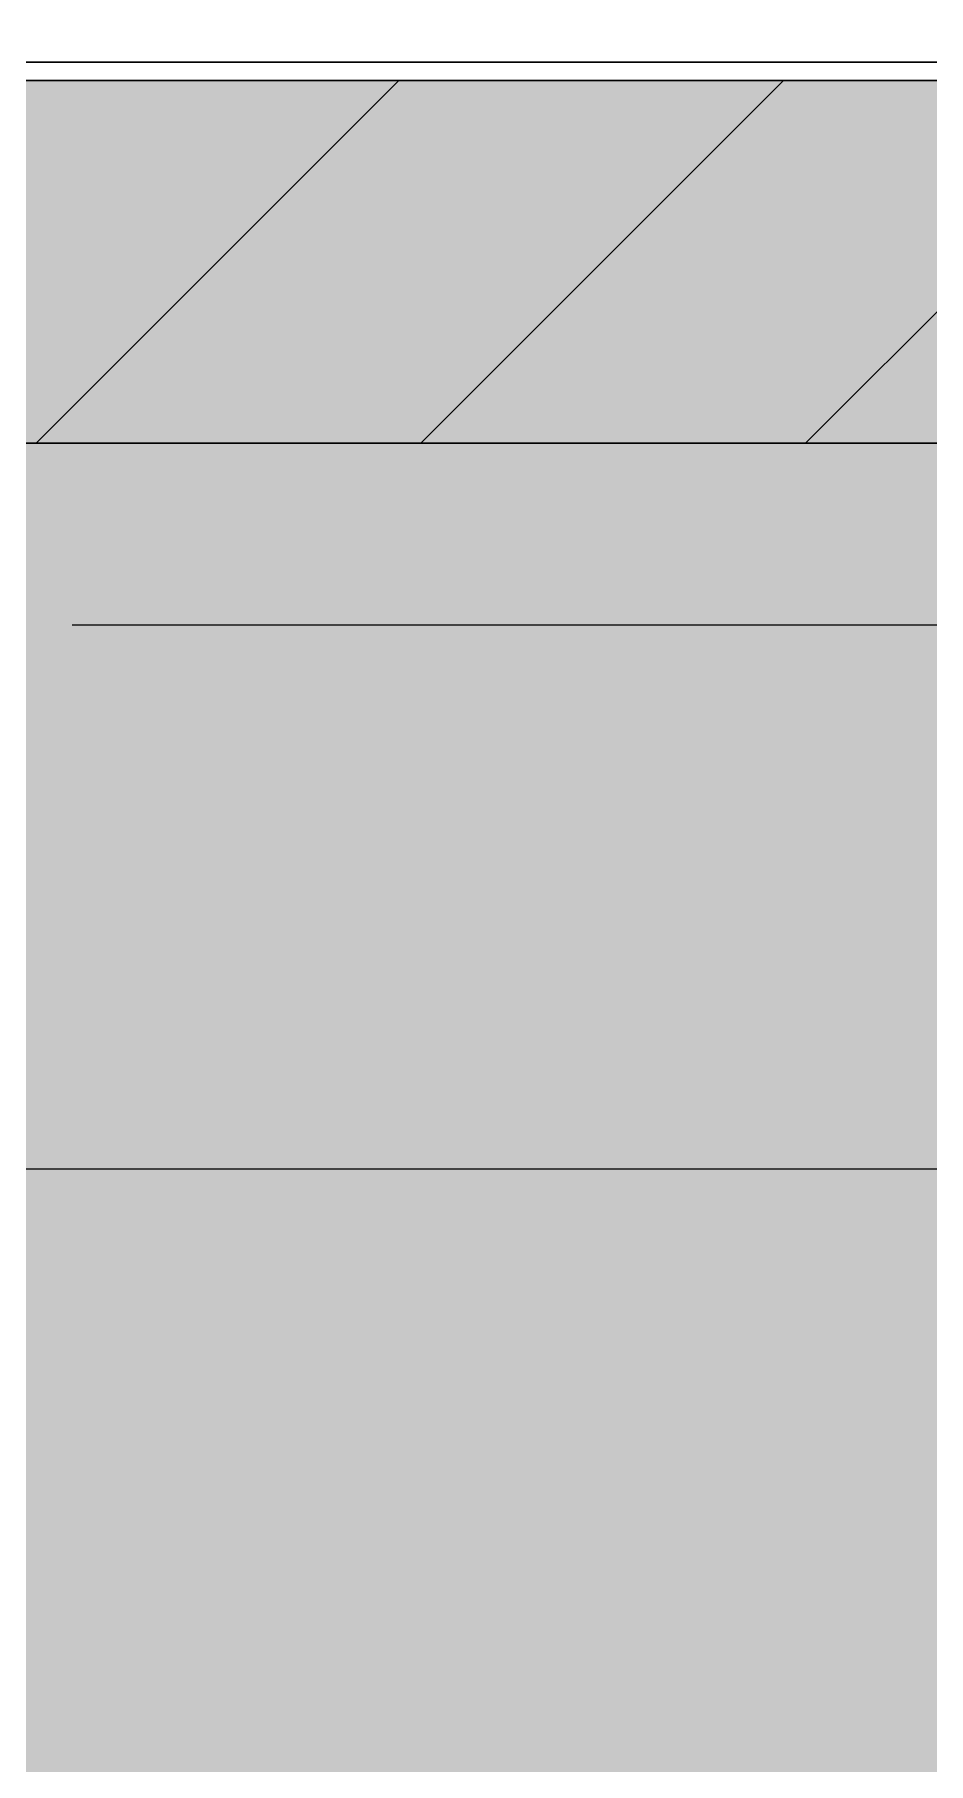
# Model space of a CAD drawing. Header units: millimetres. Extents: x -4391136 to -1798569, y -886572 to -291056.
# Drawn here: x -2377240.9 to -2376994.4, y -395054.3 to -394577.8 of the extents above; entities that cross this region are included whole.
import ezdxf

# ---------------------------------------------------------------- set-up
doc = ezdxf.new("R2010")
doc.units = ezdxf.units.MM
doc.set_wipeout_variables(frame=1)
doc.linetypes.add('TA_GL_005.00000', pattern=[13.75, 5, -1.25, 1.25, -1.25, 5])
for name, color, linetype in [('000 - 0_SYM_DWG_GRIDLINE_MAIN_COLOR_251', 7, 'Continuous'), ('000 - CONCRETE_COL_CUT_COLOR_1', 7, 'Continuous'), ('000 - CONCRETE_COL_CUT_COLOR_3', 7, 'Continuous'), ('000 - CONCRETE_COL_CUT_COLOR_5', 7, 'Continuous'), ('000 - CONCRETE_COL_HATCH_', 7, 'Continuous'), ('000 - CONCRETE_COL_WIPEOUT_', 7, 'Continuous'), ('000 - CONCRETE_EX_BUILDING_MAIN_COLOR_1', 7, 'Continuous')]:
    doc.layers.add(name, color=color, linetype=linetype)
doc.styles.add('TA', font='', dxfattribs={"height": 4.5})
doc.styles.get('TA').set_extended_font_data('Cordia New')

# ---------------------------------------------------------------- blocks, each defined once
blk = doc.blocks.new('*U2082')
at = {"layer": '000 - 0_SYM_DWG_GRIDLINE_MAIN_COLOR_251', "color": 7, "linetype": 'ByBlock', "ltscale": 5}
blk.add_line((20, 0), (-494.6945, 0), dxfattribs=at)
at = {"color": 7, "style": 'TA', "flags": 1}
blk.add_attdef('LOCATION', (6, -6), '', height=4.5, rotation=270, dxfattribs=at)
blk = doc.blocks.new('W-1-PP17-ENT2_REV00_20260527-170750_ELEVATION_4_DIMS')
at = {"layer": '000 - 0_SYM_DWG_GRIDLINE_MAIN_COLOR_251', "color": 7, "linetype": 'TA_GL_005.00000', "xscale": 50, "yscale": 50, "zscale": 50, "rotation": 180}
blk.add_blockref('*U2082', (-1000, 101090), dxfattribs=at)
blk = doc.blocks.new('*U1826')
at = {"layer": '000 - CONCRETE_COL_HATCH_'}
h = blk.add_hatch(dxfattribs=at)
h.set_pattern_fill('EARTH', scale=0.5, angle=45)
h.set_pattern_definition([(45, (-51429.9847, -845959.6076), (0, 4.49012806), [3.175, -3.175]), (45, (-51430.8266, -845958.7657), (0, 4.49012806), [3.175, -3.175]), (45, (-51431.6685, -845957.9238), (0, 4.49012806), [3.175, -3.175]), (135, (-51431.6685, -845957.3625), (-4.49012806, 0), [3.175, -3.175]), (135, (-51430.8266, -845956.5206), (-4.49012806, 0), [3.175, -3.175]), (135, (-51429.9847, -845955.6787), (-4.49012806, 0), [3.175, -3.175])])
h.paths.add_polyline_path([(0, 0), (11704.05, 0), (11704.05, 451.2), (9960.41, 451.2), (9960.41, 636.2), (-2223.76, 636.2), (-15483.48, 786.2), (-19506.75, 786.2), (-19506.75, 0), (-975.34, 0)])
blk = doc.blocks.new('DPA_Drainage Gutter_Landscape PP17_REV B - DPA_Drainage Gutter_Landscape PP17_REV B-36085769-ENTRANCE 2 - ENLARGE ELEVATION 4')
at = {"layer": '000 - CONCRETE_EX_BUILDING_MAIN_COLOR_1', "color": 7}
for p, q in [((495032.89, 101245), (494437.91, 101245)), ((494441.29, 101245), (495036.26, 101245)), ((494628.47, 101245), (494658.1, 101245)), ((494629.58, 101245), (494659.58, 101245)), ((494629.64, 101245), (494659.64, 101245)), ((494661.12, 101245), (494631.12, 101245)), ((494659.58, 101245), (494658.1, 101245)), ((494659.64, 101245), (494661.12, 101245)), ((494666.57, 101245), (494665.1, 101245)), ((494695.1, 101245), (494665.1, 101245)), ((494696.58, 101245), (494666.58, 101245)), ((494668.12, 101245), (494666.64, 101245)), ((494666.64, 101245), (494696.64, 101245)), ((494698.12, 101245), (494668.12, 101245)), ((494696.58, 101245), (494695.1, 101245)), ((494696.64, 101245), (494698.12, 101245)), ((494703.58, 101245), (494702.1, 101245)), ((494702.1, 101245), (494732.1, 101245)), ((494703.58, 101245), (494733.58, 101245)), ((494704.67, 101245), (494703.64, 101245)), ((494703.64, 101245), (494733.64, 101245)), ((494735.12, 101245), (494705.12, 101245)), ((494733.58, 101245), (494732.1, 101245)), ((494733.64, 101245), (494735.12, 101245)), ((494739.1, 101245), (494769.1, 101245)), ((494739.1, 101245), (494740.58, 101245)), ((494740.58, 101245), (494770.58, 101245)), ((494742.12, 101245), (494740.64, 101245)), ((494740.64, 101245), (494770.64, 101245)), ((494772.12, 101245), (494742.12, 101245)), ((494769.1, 101245), (494770.58, 101245)), ((494770.64, 101245), (494772.12, 101245)), ((494776.1, 101245), (494777.58, 101245)), ((494806.1, 101245), (494776.1, 101245)), ((494807.58, 101245), (494777.58, 101245)), ((494777.64, 101245), (494807.64, 101245)), ((494779.12, 101245), (494777.64, 101245)), ((494809.11, 101245), (494779.12, 101245)), ((494806.1, 101245), (494807.58, 101245)), ((494807.64, 101245), (494809.11, 101245)), ((494813.1, 101245), (494843.1, 101245)), ((494813.1, 101245), (494814.58, 101245)), ((494814.58, 101245), (494844.57, 101245)), ((494816.11, 101245), (494814.64, 101245)), ((494814.64, 101245), (494844.63, 101245)), ((494846.11, 101245), (494816.11, 101245)), ((494843.1, 101245), (494844.57, 101245)), ((494844.63, 101245), (494846.11, 101245)), ((494850.1, 101245), (494851.57, 101245)), ((494880.1, 101245), (494850.1, 101245)), ((494881.57, 101245), (494851.57, 101245)), ((494851.63, 101245), (494881.63, 101245)), ((494853.11, 101245), (494851.63, 101245)), ((494883.11, 101245), (494853.11, 101245)), ((494880.1, 101245), (494881.57, 101245)), ((494881.63, 101245), (494883.11, 101245))]:
    blk.add_line(p, q, dxfattribs=at)
blk = doc.blocks.new('DPA_Drainage Gutter_Landscape PP17_REV B - DPA_Drainage Gutter_Landscape PP17_REV B-36085779-ENTRANCE 2 - ENLARGE ELEVATION 4')
at = {"layer": '000 - CONCRETE_EX_BUILDING_MAIN_COLOR_1', "color": 7}
for p, q in [((494446.99, 101245), (494841.82, 101245)), ((494841.82, 101245), (494446.99, 101245)), ((494446.99, 101245), (494841.82, 101245)), ((494841.82, 101245), (494446.99, 101245)), ((494446.99, 101245), (494841.82, 101245)), ((494841.82, 101245), (494446.99, 101245)), ((494446.99, 101245), (494841.82, 101245)), ((494841.82, 101245), (494446.99, 101245)), ((494446.99, 101245), (494841.82, 101245)), ((494841.82, 101245), (494446.99, 101245)), ((494446.99, 101245), (494841.82, 101245)), ((494841.82, 101245), (494446.99, 101245)), ((494446.99, 101245), (494841.82, 101245)), ((494841.82, 101245), (494446.99, 101245)), ((494446.99, 101245), (494841.82, 101245)), ((494841.82, 101245), (494446.99, 101245)), ((494446.99, 101245), (494841.82, 101245)), ((494841.82, 101245), (494446.99, 101245)), ((494446.99, 101245), (494841.82, 101245)), ((494841.82, 101245), (494446.99, 101245)), ((494446.99, 101245), (494841.82, 101245)), ((494841.82, 101245), (494446.99, 101245)), ((494446.99, 101245), (494841.82, 101245)), ((494841.82, 101245), (494446.99, 101245)), ((494446.99, 101245), (494841.82, 101245)), ((494841.82, 101245), (494446.99, 101245)), ((494446.99, 101245), (494841.82, 101245)), ((494841.82, 101245), (494446.99, 101245)), ((494446.99, 101245), (494841.82, 101245)), ((494841.82, 101245), (494446.99, 101245)), ((494645.49, 101245), (494818.49, 101245)), ((494818.49, 101245), (494645.49, 101245)), ((494818.49, 101245), (494645.49, 101245)), ((494645.49, 101245), (494818.49, 101245)), ((494645.49, 101245), (494818.49, 101245)), ((494818.49, 101245), (494645.49, 101245)), ((494645.49, 101245), (494818.49, 101245)), ((494818.49, 101245), (494645.49, 101245)), ((494645.49, 101245), (494818.49, 101245)), ((494818.49, 101245), (494645.49, 101245)), ((494645.49, 101245), (494818.49, 101245)), ((494818.49, 101245), (494645.49, 101245)), ((494645.49, 101245), (494818.49, 101245)), ((494818.49, 101245), (494645.49, 101245)), ((494645.49, 101245), (494818.49, 101245)), ((494818.49, 101245), (494645.49, 101245)), ((494645.49, 101245), (494818.49, 101245)), ((494818.49, 101245), (494645.49, 101245)), ((494818.49, 101245), (494645.49, 101245)), ((494645.49, 101245), (494818.49, 101245)), ((494818.49, 101245), (494645.49, 101245)), ((494645.49, 101245), (494818.49, 101245)), ((494818.49, 101245), (494645.49, 101245)), ((494645.49, 101245), (494818.49, 101245)), ((494818.49, 101245), (494645.49, 101245)), ((494645.49, 101245), (494818.49, 101245)), ((494818.49, 101245), (494645.49, 101245)), ((494645.49, 101245), (494818.49, 101245)), ((494818.49, 101245), (494645.49, 101245)), ((494645.49, 101245), (494818.49, 101245)), ((494818.49, 101245), (494645.49, 101245)), ((494645.49, 101245), (494818.49, 101245)), ((494645.49, 101245), (494818.49, 101245)), ((494818.49, 101245), (494645.49, 101245)), ((494818.49, 101245), (494645.49, 101245)), ((494645.49, 101245), (494818.49, 101245)), ((494645.49, 101245), (494818.49, 101245)), ((494818.49, 101245), (494645.49, 101245)), ((494645.49, 101245), (494818.49, 101245)), ((494818.49, 101245), (494645.49, 101245)), ((494645.49, 101245), (494818.49, 101245)), ((494818.49, 101245), (494645.49, 101245)), ((494645.49, 101245), (494818.49, 101245)), ((494818.49, 101245), (494645.49, 101245)), ((494645.49, 101245), (494818.49, 101245)), ((494818.49, 101245), (494645.49, 101245)), ((494645.49, 101245), (494818.49, 101245)), ((494818.49, 101245), (494645.49, 101245)), ((494645.49, 101245), (494818.49, 101245)), ((494818.49, 101245), (494645.49, 101245)), ((494818.49, 101245), (494645.49, 101245)), ((494645.49, 101245), (494818.49, 101245)), ((494818.49, 101245), (494645.49, 101245)), ((494645.49, 101245), (494818.49, 101245)), ((494818.49, 101245), (494645.49, 101245)), ((494645.49, 101245), (494818.49, 101245)), ((494818.49, 101245), (494645.49, 101245)), ((494645.49, 101245), (494818.49, 101245)), ((494818.49, 101245), (494645.49, 101245)), ((494645.49, 101245), (494818.49, 101245)), ((494818.49, 101245), (494645.49, 101245)), ((494645.49, 101245), (494818.49, 101245)), ((494818.49, 101245), (494645.49, 101245)), ((494645.49, 101245), (494818.49, 101245)), ((494645.49, 101245), (494818.49, 101245)), ((494818.49, 101245), (494645.49, 101245)), ((494818.49, 101245), (494645.49, 101245)), ((494645.49, 101245), (494818.49, 101245)), ((494645.49, 101245), (494818.49, 101245)), ((494818.49, 101245), (494645.49, 101245)), ((494645.49, 101245), (494818.49, 101245)), ((494818.49, 101245), (494645.49, 101245)), ((494645.49, 101245), (494818.49, 101245)), ((494818.49, 101245), (494645.49, 101245)), ((494645.49, 101245), (494818.49, 101245)), ((494818.49, 101245), (494645.49, 101245)), ((494645.49, 101245), (494818.49, 101245)), ((494818.49, 101245), (494645.49, 101245)), ((494645.49, 101245), (494818.49, 101245)), ((494818.49, 101245), (494645.49, 101245)), ((494645.49, 101245), (494818.49, 101245)), ((494818.49, 101245), (494645.49, 101245)), ((494818.49, 101245), (494645.49, 101245)), ((494645.49, 101245), (494818.49, 101245)), ((494818.49, 101245), (494645.49, 101245)), ((494645.49, 101245), (494818.49, 101245)), ((494818.49, 101245), (494645.49, 101245)), ((494645.49, 101245), (494818.49, 101245)), ((494818.49, 101245), (494645.49, 101245)), ((494645.49, 101245), (494818.49, 101245)), ((494818.49, 101245), (494645.49, 101245)), ((494645.49, 101245), (494818.49, 101245)), ((494818.49, 101245), (494645.49, 101245)), ((494645.49, 101245), (494818.49, 101245)), ((494818.49, 101245), (494645.49, 101245)), ((494645.49, 101245), (494818.49, 101245)), ((494645.49, 101245), (494818.49, 101245)), ((494818.49, 101245), (494645.49, 101245)), ((494818.49, 101245), (494645.49, 101245)), ((494645.49, 101245), (494818.49, 101245)), ((494645.49, 101245), (494818.49, 101245)), ((494818.49, 101245), (494645.49, 101245)), ((494645.49, 101245), (494818.49, 101245)), ((494818.49, 101245), (494645.49, 101245)), ((494645.49, 101245), (494818.49, 101245)), ((494818.49, 101245), (494645.49, 101245)), ((494645.49, 101245), (494818.49, 101245)), ((494818.49, 101245), (494645.49, 101245)), ((494645.49, 101245), (494818.49, 101245)), ((494818.49, 101245), (494645.49, 101245)), ((494645.49, 101245), (494818.49, 101245)), ((494818.49, 101245), (494645.49, 101245)), ((494645.49, 101245), (494818.49, 101245)), ((494818.49, 101245), (494645.49, 101245)), ((494818.49, 101245), (494645.49, 101245)), ((494645.49, 101245), (494818.49, 101245)), ((494818.49, 101245), (494645.49, 101245)), ((494645.49, 101245), (494818.49, 101245)), ((494818.49, 101245), (494645.49, 101245)), ((494645.49, 101245), (494818.49, 101245)), ((494818.49, 101245), (494645.49, 101245)), ((494645.49, 101245), (494818.49, 101245)), ((494818.49, 101245), (494645.49, 101245)), ((494645.49, 101245), (494818.49, 101245)), ((494818.49, 101245), (494645.49, 101245)), ((494645.49, 101245), (494818.49, 101245)), ((494818.49, 101245), (494645.49, 101245)), ((494645.49, 101245), (494818.49, 101245)), ((494645.49, 101245), (494818.49, 101245)), ((494818.49, 101245), (494645.49, 101245)), ((494818.49, 101245), (494645.49, 101245)), ((494645.49, 101245), (494818.49, 101245)), ((494645.49, 101245), (494818.49, 101245)), ((494818.49, 101245), (494645.49, 101245)), ((494645.49, 101245), (494818.49, 101245)), ((494818.49, 101245), (494645.49, 101245)), ((494645.49, 101245), (494818.49, 101245)), ((494818.49, 101245), (494645.49, 101245)), ((494645.49, 101245), (494818.49, 101245)), ((494818.49, 101245), (494645.49, 101245)), ((494645.49, 101245), (494818.49, 101245)), ((494818.49, 101245), (494645.49, 101245)), ((494645.49, 101245), (494818.49, 101245)), ((494818.49, 101245), (494645.49, 101245)), ((494645.49, 101245), (494818.49, 101245)), ((494818.49, 101245), (494645.49, 101245)), ((494818.49, 101245), (494645.49, 101245)), ((494645.49, 101245), (494818.49, 101245)), ((494818.49, 101245), (494645.49, 101245)), ((494645.49, 101245), (494818.49, 101245)), ((494818.49, 101245), (494645.49, 101245)), ((494645.49, 101245), (494818.49, 101245)), ((494818.49, 101245), (494645.49, 101245)), ((494645.49, 101245), (494818.49, 101245)), ((494818.49, 101245), (494645.49, 101245)), ((494645.49, 101245), (494818.49, 101245)), ((494818.49, 101245), (494645.49, 101245)), ((494645.49, 101245), (494818.49, 101245)), ((494818.49, 101245), (494645.49, 101245)), ((494645.49, 101245), (494818.49, 101245)), ((494645.49, 101245), (494818.49, 101245)), ((494818.49, 101245), (494645.49, 101245)), ((494818.49, 101245), (494645.49, 101245)), ((494645.49, 101245), (494818.49, 101245)), ((494645.49, 101245), (494818.49, 101245)), ((494818.49, 101245), (494645.49, 101245)), ((494645.49, 101245), (494818.49, 101245)), ((494818.49, 101245), (494645.49, 101245)), ((494645.49, 101245), (494818.49, 101245)), ((494818.49, 101245), (494645.49, 101245)), ((494645.49, 101245), (494818.49, 101245)), ((494818.49, 101245), (494645.49, 101245)), ((494645.49, 101245), (494818.49, 101245)), ((494818.49, 101245), (494645.49, 101245)), ((494645.49, 101245), (494818.49, 101245)), ((494818.49, 101245), (494645.49, 101245)), ((494645.49, 101245), (494818.49, 101245)), ((494818.49, 101245), (494645.49, 101245)), ((494818.49, 101245), (494645.49, 101245)), ((494645.49, 101245), (494818.49, 101245)), ((494818.49, 101245), (494645.49, 101245)), ((494645.49, 101245), (494818.49, 101245)), ((494818.49, 101245), (494645.49, 101245)), ((494645.49, 101245), (494818.49, 101245)), ((494818.49, 101245), (494645.49, 101245)), ((494645.49, 101245), (494818.49, 101245)), ((494818.49, 101245), (494645.49, 101245)), ((494645.49, 101245), (494818.49, 101245)), ((494818.49, 101245), (494645.49, 101245)), ((494645.49, 101245), (494818.49, 101245)), ((494818.49, 101245), (494645.49, 101245)), ((494645.49, 101245), (494818.49, 101245)), ((494645.49, 101245), (494818.49, 101245)), ((494818.49, 101245), (494645.49, 101245)), ((494818.49, 101245), (494645.49, 101245)), ((494645.49, 101245), (494818.49, 101245)), ((494645.49, 101245), (494818.49, 101245)), ((494818.49, 101245), (494645.49, 101245)), ((494645.49, 101245), (494818.49, 101245)), ((494818.49, 101245), (494645.49, 101245)), ((494645.49, 101245), (494818.49, 101245)), ((494818.49, 101245), (494645.49, 101245)), ((494645.49, 101245), (494818.49, 101245)), ((494818.49, 101245), (494645.49, 101245)), ((494645.49, 101245), (494818.49, 101245)), ((494818.49, 101245), (494645.49, 101245)), ((494645.49, 101245), (494818.49, 101245)), ((494818.49, 101245), (494645.49, 101245)), ((494645.49, 101245), (494818.49, 101245)), ((494818.49, 101245), (494645.49, 101245)), ((494818.49, 101245), (494645.49, 101245)), ((494645.49, 101245), (494818.49, 101245)), ((494818.49, 101245), (494645.49, 101245)), ((494645.49, 101245), (494818.49, 101245)), ((494818.49, 101245), (494645.49, 101245)), ((494645.49, 101245), (494818.49, 101245)), ((494818.49, 101245), (494645.49, 101245)), ((494645.49, 101245), (494818.49, 101245)), ((494818.49, 101245), (494645.49, 101245)), ((494645.49, 101245), (494818.49, 101245)), ((494818.49, 101245), (494645.49, 101245)), ((494645.49, 101245), (494818.49, 101245)), ((494818.49, 101245), (494645.49, 101245)), ((494645.49, 101245), (494818.49, 101245)), ((494645.49, 101245), (494818.49, 101245)), ((494818.49, 101245), (494645.49, 101245)), ((494818.49, 101245), (494645.49, 101245)), ((494645.49, 101245), (494818.49, 101245)), ((494645.49, 101245), (494818.49, 101245)), ((494818.49, 101245), (494645.49, 101245)), ((494645.49, 101245), (494818.49, 101245)), ((494818.49, 101245), (494645.49, 101245)), ((494645.49, 101245), (494818.49, 101245)), ((494818.49, 101245), (494645.49, 101245)), ((494645.49, 101245), (494818.49, 101245)), ((494818.49, 101245), (494645.49, 101245)), ((494645.49, 101245), (494818.49, 101245)), ((494818.49, 101245), (494645.49, 101245)), ((494645.49, 101245), (494818.49, 101245)), ((494818.49, 101245), (494645.49, 101245)), ((494645.49, 101245), (494818.49, 101245)), ((494818.49, 101245), (494645.49, 101245)), ((494818.49, 101245), (494645.49, 101245)), ((494645.49, 101245), (494818.49, 101245)), ((494818.49, 101245), (494645.49, 101245)), ((494645.49, 101245), (494818.49, 101245)), ((494818.49, 101245), (494645.49, 101245)), ((494645.49, 101245), (494818.49, 101245)), ((494818.49, 101245), (494645.49, 101245)), ((494645.49, 101245), (494818.49, 101245)), ((494818.49, 101245), (494645.49, 101245)), ((494645.49, 101245), (494818.49, 101245)), ((494818.49, 101245), (494645.49, 101245)), ((494645.49, 101245), (494818.49, 101245)), ((494818.49, 101245), (494645.49, 101245)), ((494645.49, 101245), (494818.49, 101245)), ((494645.49, 101245), (494818.49, 101245)), ((494818.49, 101245), (494645.49, 101245)), ((494818.49, 101245), (494645.49, 101245)), ((494645.49, 101245), (494818.49, 101245)), ((494645.49, 101245), (494818.49, 101245)), ((494818.49, 101245), (494645.49, 101245)), ((494645.49, 101245), (494818.49, 101245)), ((494818.49, 101245), (494645.49, 101245)), ((494645.49, 101245), (494818.49, 101245)), ((494818.49, 101245), (494645.49, 101245)), ((494645.49, 101245), (494818.49, 101245)), ((494818.49, 101245), (494645.49, 101245)), ((494645.49, 101245), (494818.49, 101245)), ((494818.49, 101245), (494645.49, 101245)), ((494645.49, 101245), (494818.49, 101245)), ((494818.49, 101245), (494645.49, 101245)), ((494645.49, 101245), (494818.49, 101245)), ((494818.49, 101245), (494645.49, 101245)), ((494818.49, 101245), (494645.49, 101245)), ((494645.49, 101245), (494818.49, 101245)), ((494818.49, 101245), (494645.49, 101245)), ((494645.49, 101245), (494818.49, 101245)), ((494818.49, 101245), (494645.49, 101245)), ((494645.49, 101245), (494818.49, 101245)), ((494818.49, 101245), (494645.49, 101245)), ((494645.49, 101245), (494818.49, 101245)), ((494818.49, 101245), (494645.49, 101245)), ((494645.49, 101245), (494818.49, 101245)), ((494818.49, 101245), (494645.49, 101245)), ((494645.49, 101245), (494818.49, 101245)), ((494818.49, 101245), (494645.49, 101245)), ((494645.49, 101245), (494818.49, 101245)), ((494645.49, 101245), (494818.49, 101245)), ((494818.49, 101245), (494645.49, 101245)), ((494818.49, 101245), (494645.49, 101245)), ((494645.49, 101245), (494818.49, 101245)), ((494645.49, 101245), (494818.49, 101245)), ((494818.49, 101245), (494645.49, 101245)), ((494645.49, 101245), (494818.49, 101245)), ((494818.49, 101245), (494645.49, 101245)), ((494645.49, 101245), (494818.49, 101245)), ((494818.49, 101245), (494645.49, 101245)), ((494645.49, 101245), (494818.49, 101245)), ((494818.49, 101245), (494645.49, 101245)), ((494645.49, 101245), (494818.49, 101245)), ((494818.49, 101245), (494645.49, 101245)), ((494645.49, 101245), (494818.49, 101245)), ((494818.49, 101245), (494645.49, 101245)), ((494645.49, 101245), (494818.49, 101245)), ((494818.49, 101245), (494645.49, 101245)), ((494818.49, 101245), (494645.49, 101245)), ((494645.49, 101245), (494818.49, 101245)), ((494818.49, 101245), (494645.49, 101245)), ((494645.49, 101245), (494818.49, 101245)), ((494818.49, 101245), (494645.49, 101245)), ((494645.49, 101245), (494818.49, 101245)), ((494818.49, 101245), (494645.49, 101245)), ((494645.49, 101245), (494818.49, 101245)), ((494818.49, 101245), (494645.49, 101245)), ((494645.49, 101245), (494818.49, 101245)), ((494818.49, 101245), (494645.49, 101245)), ((494645.49, 101245), (494818.49, 101245)), ((494818.49, 101245), (494645.49, 101245)), ((494645.49, 101245), (494818.49, 101245)), ((494645.49, 101245), (494818.49, 101245)), ((494818.49, 101245), (494645.49, 101245)), ((494818.49, 101245), (494645.49, 101245)), ((494645.49, 101245), (494818.49, 101245)), ((494645.49, 101245), (494818.49, 101245)), ((494818.49, 101245), (494645.49, 101245)), ((494645.49, 101245), (494818.49, 101245)), ((494818.49, 101245), (494645.49, 101245)), ((494645.49, 101245), (494818.49, 101245)), ((494818.49, 101245), (494645.49, 101245)), ((494645.49, 101245), (494818.49, 101245)), ((494818.49, 101245), (494645.49, 101245)), ((494645.49, 101245), (494818.49, 101245)), ((494818.49, 101245), (494645.49, 101245)), ((494645.49, 101245), (494818.49, 101245)), ((494818.49, 101245), (494645.49, 101245)), ((494645.49, 101245), (494818.49, 101245)), ((494818.49, 101245), (494645.49, 101245)), ((494818.49, 101245), (494645.49, 101245)), ((494645.49, 101245), (494818.49, 101245)), ((494818.49, 101245), (494645.49, 101245)), ((494645.49, 101245), (494818.49, 101245)), ((494818.49, 101245), (494645.49, 101245)), ((494645.49, 101245), (494818.49, 101245)), ((494818.49, 101245), (494645.49, 101245)), ((494645.49, 101245), (494818.49, 101245)), ((494818.49, 101245), (494645.49, 101245)), ((494645.49, 101245), (494818.49, 101245)), ((494818.49, 101245), (494645.49, 101245)), ((494645.49, 101245), (494818.49, 101245)), ((494818.49, 101245), (494645.49, 101245)), ((494645.49, 101245), (494818.49, 101245)), ((494645.49, 101245), (494818.49, 101245)), ((494818.49, 101245), (494645.49, 101245)), ((494818.49, 101245), (494645.49, 101245)), ((494645.49, 101245), (494818.49, 101245)), ((494645.49, 101245), (494818.49, 101245)), ((494645.49, 101245), (494818.49, 101245)), ((494645.49, 101245), (494818.49, 101245)), ((494645.49, 101245), (494818.49, 101245)), ((494645.49, 101245), (494818.49, 101245)), ((494645.49, 101245), (494818.49, 101245)), ((494645.49, 101245), (494818.49, 101245)), ((494645.49, 101245), (494818.49, 101245)), ((494645.49, 101245), (494818.49, 101245)), ((494645.49, 101245), (494818.49, 101245)), ((494645.49, 101245), (494818.49, 101245)), ((494645.49, 101245), (494818.49, 101245)), ((494645.49, 101245), (494818.49, 101245)), ((494645.49, 101245), (494818.49, 101245)), ((494818.49, 101245), (494645.49, 101245)), ((494818.49, 101245), (494645.49, 101245)), ((494818.49, 101245), (494645.49, 101245)), ((494818.49, 101245), (494645.49, 101245)), ((494818.49, 101245), (494645.49, 101245)), ((494818.49, 101245), (494645.49, 101245)), ((494818.49, 101245), (494645.49, 101245)), ((494818.49, 101245), (494645.49, 101245)), ((494818.49, 101245), (494645.49, 101245)), ((494818.49, 101245), (494645.49, 101245)), ((494818.49, 101245), (494645.49, 101245)), ((494818.49, 101245), (494645.49, 101245)), ((494818.49, 101245), (494645.49, 101245)), ((494818.49, 101245), (494645.49, 101245)), ((494645.49, 101245), (494818.49, 101245)), ((494818.49, 101245), (494645.49, 101245)), ((494818.49, 101245), (494645.49, 101245)), ((494645.49, 101245), (494818.49, 101245)), ((494645.49, 101245), (494818.49, 101245)), ((494645.49, 101245), (494818.49, 101245)), ((494645.49, 101245), (494818.49, 101245)), ((494645.49, 101245), (494818.49, 101245)), ((494645.49, 101245), (494818.49, 101245)), ((494645.49, 101245), (494818.49, 101245)), ((494645.49, 101245), (494818.49, 101245)), ((494645.49, 101245), (494818.49, 101245)), ((494645.49, 101245), (494818.49, 101245)), ((494645.49, 101245), (494818.49, 101245)), ((494645.49, 101245), (494818.49, 101245)), ((494645.49, 101245), (494818.49, 101245)), ((494645.49, 101245), (494818.49, 101245)), ((494645.49, 101245), (494818.49, 101245)), ((494818.49, 101245), (494645.49, 101245)), ((494818.49, 101245), (494645.49, 101245)), ((494818.49, 101245), (494645.49, 101245)), ((494818.49, 101245), (494645.49, 101245)), ((494818.49, 101245), (494645.49, 101245)), ((494818.49, 101245), (494645.49, 101245)), ((494818.49, 101245), (494645.49, 101245)), ((494818.49, 101245), (494645.49, 101245)), ((494818.49, 101245), (494645.49, 101245)), ((494818.49, 101245), (494645.49, 101245)), ((494818.49, 101245), (494645.49, 101245)), ((494818.49, 101245), (494645.49, 101245)), ((494818.49, 101245), (494645.49, 101245)), ((494818.49, 101245), (494645.49, 101245)), ((494645.49, 101245), (494818.49, 101245)), ((494818.49, 101245), (494645.49, 101245)), ((494818.49, 101245), (494645.49, 101245)), ((494645.49, 101245), (494818.49, 101245)), ((494645.49, 101245), (494818.49, 101245)), ((494645.49, 101245), (494818.49, 101245)), ((494645.49, 101245), (494818.49, 101245)), ((494645.49, 101245), (494818.49, 101245)), ((494645.49, 101245), (494818.49, 101245)), ((494645.49, 101245), (494818.49, 101245)), ((494645.49, 101245), (494818.49, 101245)), ((494645.49, 101245), (494818.49, 101245)), ((494645.49, 101245), (494818.49, 101245)), ((494645.49, 101245), (494818.49, 101245)), ((494645.49, 101245), (494818.49, 101245)), ((494645.49, 101245), (494818.49, 101245)), ((494645.49, 101245), (494818.49, 101245)), ((494645.49, 101245), (494818.49, 101245)), ((494818.49, 101245), (494645.49, 101245)), ((494818.49, 101245), (494645.49, 101245)), ((494818.49, 101245), (494645.49, 101245)), ((494818.49, 101245), (494645.49, 101245)), ((494818.49, 101245), (494645.49, 101245)), ((494818.49, 101245), (494645.49, 101245)), ((494818.49, 101245), (494645.49, 101245)), ((494818.49, 101245), (494645.49, 101245)), ((494818.49, 101245), (494645.49, 101245)), ((494818.49, 101245), (494645.49, 101245)), ((494818.49, 101245), (494645.49, 101245)), ((494818.49, 101245), (494645.49, 101245)), ((494818.49, 101245), (494645.49, 101245)), ((494818.49, 101245), (494645.49, 101245)), ((494645.49, 101245), (494818.49, 101245)), ((494818.49, 101245), (494645.49, 101245)), ((494818.49, 101245), (494645.49, 101245)), ((494645.49, 101245), (494818.49, 101245)), ((494645.49, 101245), (494818.49, 101245)), ((494645.49, 101245), (494818.49, 101245)), ((494645.49, 101245), (494818.49, 101245)), ((494645.49, 101245), (494818.49, 101245)), ((494645.49, 101245), (494818.49, 101245)), ((494645.49, 101245), (494818.49, 101245)), ((494645.49, 101245), (494818.49, 101245)), ((494645.49, 101245), (494818.49, 101245)), ((494645.49, 101245), (494818.49, 101245)), ((494645.49, 101245), (494818.49, 101245)), ((494645.49, 101245), (494818.49, 101245)), ((494645.49, 101245), (494818.49, 101245)), ((494645.49, 101245), (494818.49, 101245)), ((494645.49, 101245), (494818.49, 101245)), ((494818.49, 101245), (494645.49, 101245)), ((494818.49, 101245), (494645.49, 101245)), ((494818.49, 101245), (494645.49, 101245)), ((494818.49, 101245), (494645.49, 101245)), ((494818.49, 101245), (494645.49, 101245)), ((494818.49, 101245), (494645.49, 101245)), ((494818.49, 101245), (494645.49, 101245)), ((494818.49, 101245), (494645.49, 101245)), ((494818.49, 101245), (494645.49, 101245)), ((494818.49, 101245), (494645.49, 101245)), ((494818.49, 101245), (494645.49, 101245)), ((494818.49, 101245), (494645.49, 101245)), ((494818.49, 101245), (494645.49, 101245)), ((494818.49, 101245), (494645.49, 101245))]:
    blk.add_line(p, q, dxfattribs=at)
blk = doc.blocks.new('DPA_Drainage Gutter_Landscape PP17_REV B - DPA_Drainage Gutter_Landscape PP17_REV B-V128-ENTRANCE 2 - ENLARGE ELEVATION 4')
at = {"layer": '000 - CONCRETE_EX_BUILDING_MAIN_COLOR_1', "color": 7}
for p, q in [((495047.09, 101245), (494452.09, 101245)), ((494452.09, 101245), (495047.09, 101245)), ((494642.09, 101245), (494672.09, 101245)), ((494672.09, 101245), (494642.09, 101245)), ((494672.09, 101245), (494642.09, 101245)), ((494672.09, 101245), (494642.09, 101245)), ((494709.09, 101245), (494679.09, 101245)), ((494679.09, 101245), (494709.09, 101245)), ((494679.09, 101245), (494709.09, 101245)), ((494679.09, 101245), (494709.09, 101245)), ((494716.09, 101245), (494746.09, 101245)), ((494746.09, 101245), (494716.09, 101245)), ((494746.09, 101245), (494716.09, 101245)), ((494746.09, 101245), (494716.09, 101245)), ((494753.09, 101245), (494783.09, 101245)), ((494783.09, 101245), (494753.09, 101245)), ((494783.09, 101245), (494753.09, 101245)), ((494783.09, 101245), (494753.09, 101245)), ((494820.09, 101245), (494790.09, 101245)), ((494790.09, 101245), (494820.09, 101245)), ((494790.09, 101245), (494820.09, 101245)), ((494790.09, 101245), (494820.09, 101245)), ((494827.09, 101245), (494857.09, 101245)), ((494857.09, 101245), (494827.09, 101245)), ((494857.09, 101245), (494827.09, 101245)), ((494857.09, 101245), (494827.09, 101245)), ((494894.09, 101245), (494864.09, 101245)), ((494864.09, 101245), (494894.09, 101245)), ((494864.09, 101245), (494894.09, 101245)), ((494864.09, 101245), (494894.09, 101245))]:
    blk.add_line(p, q, dxfattribs=at)
blk = doc.blocks.new('*U1830')
at = {"layer": '000 - CONCRETE_COL_HATCH_'}
h = blk.add_hatch(dxfattribs=at)
h.set_pattern_fill('AR-CONC', scale=0.04)
h.set_pattern_definition([(50, (443180.158, -852880.392), (7.28738676, -0.63756342), [0.762, -8.382]), (355, (443180.158, -852880.392), (-1.409736857, 7.64227381), [0.6096, -6.705623367]), (100.4514447, (443180.765, -852880.445), (5.877649884, 7.004710076), [0.64760035, -7.123609784]), (46.1842, (443180.158, -852878.36), (10.843161636, -1.68169312), [1.143, -12.573]), (96.6355576, (443181.061, -852878.5), (9.49616536, 9.89704498), [0.97140093, -10.68542433]), (351.1841512, (443180.158, -852878.36), (9.49616536, 9.89704498), [0.91439868, -10.05838928]), (21, (443181.174, -852878.868), (6.06457565, -4.090607927), [0.762, -8.382]), (326, (443181.174, -852878.868), (2.472081134, 7.367518645), [0.6096, -6.7056]), (71.451445, (443181.679, -852879.209), (8.53665677, 3.276910755), [0.64760035, -7.123597504]), (37.5, (443180.1578, -852880.392), (0.12354413, 3.382201555), [0, -6.62432, 0, -6.8072, 0, -6.731]), (7.5, (443180.1578, -852880.392), (2.6727865, 4.007222993), [0, -3.88112, 0, -6.47192, 0, -2.5654]), (327.5, (443177.892, -852880.392), (5.423623807, -0.22914976), [0, -2.54, 0, -7.9248, 0, -10.5156]), (317.5, (443176.876, -852880.392), (5.925167255, 1.017059641), [0, -3.302, 0, -5.26288, 0, -7.4676])])
h.paths.add_polyline_path([(0, 0), (0, 400), (-300, 400), (-300, 0), (-350, 0), (-350, -200), (2596.39, -200.01), (15859.96, -350), (28014.89, -350), (28014.89, -535), (29758.52, -535), (29758.52, -335), (28214.89, -335), (28214.89, -235), (28207.64, -235), (28207.64, -188.59), (28189.89, -74.97), (28164.91, -50), (28014.89, -50), (28014.89, -150), (15830.71, -149.99), (2570.99, 0)])
at = {"layer": '000 - CONCRETE_COL_CUT_COLOR_1', "color": 7, "lineweight": -2}
blk.add_lwpolyline([(2570.99, 0), (0, 0), (0, 400), (-300, 400), (-300, 0), (-350, 0), (-350, -200), (2596.39, -200.01)], dxfattribs=at)
blk = doc.blocks.new('*U1934')
at = {"layer": '000 - CONCRETE_COL_HATCH_'}
h = blk.add_hatch(dxfattribs=at)
h.set_pattern_fill('ANSI31', scale=0.25)
h.set_pattern_definition([(45, (119004.402, -846056.8266), (-0.5612660076, 0.5612660076), [])])
h.paths.add_polyline_path([(0, 0), (2596.96, -0.01), (15859.96, -150), (28014.89, -150), (28014.89, -50), (26114.89, -50), (15831.84, -49.99), (2570.99, 100), (0, 100)])
at = {"layer": '000 - CONCRETE_COL_CUT_COLOR_1', "color": 7}
for points in [[(0, 0), (2596.96, -0.01)], [(2570.99, 100), (0, 100)]]:
    blk.add_lwpolyline(points, dxfattribs=at)
blk = doc.blocks.new('W-1-PP17-ENT2_REV00_20260527-170750_ELEVATION_4_EX')
at = {"layer": '000 - CONCRETE_EX_BUILDING_MAIN_COLOR_1', "lineweight": 9}
h = blk.add_hatch(dxfattribs=at)
h.set_pattern_fill('FP_8', style=0, pattern_type=2)
h.set_pattern_definition([(45, (-495080.16, 6e-11), (-53.033009, 53.033009), [])])
h.paths.add_polyline_path([(14316.43, 100990), (23717.93, 100990), (23717.93, 101090), (13434.88, 101090.01), (174.03, 101240), (-2396.96, 101240), (-2396.96, 101140), (200, 101139.99), (13463.01, 100990), (14194.51, 100990)])
h.paths.add_polyline_path([(-2696.96, 101140), (-2696.96, 101240), (-2746.96, 101240), (-2746.96, 101140)])
at = {"layer": '000 - CONCRETE_EX_BUILDING_MAIN_COLOR_1', "color": 7}
for p, q in [((-2396.96, 101240), (200, 101240)), ((200, 101240), (-2396.96, 101240)), ((200, 101240), (-2396.96, 101240)), ((200, 101240), (-2206.96, 101240)), ((-2746.96, 101140), (199.43, 101140)), ((199.43, 101140), (-2746.96, 101140)), ((-2396.96, 101140), (199.43, 101140))]:
    blk.add_line(p, q, dxfattribs=at)
at = {"color": 7}
blk.add_blockref('*U1826', (15657.51, 100153.8), dxfattribs=at)
at = {"layer": '000 - CONCRETE_EX_BUILDING_MAIN_COLOR_1', "color": 7}
for name in ['DPA_Drainage Gutter_Landscape PP17_REV B - DPA_Drainage Gutter_Landscape PP17_REV B-36085769-ENTRANCE 2 - ENLARGE ELEVATION 4', 'DPA_Drainage Gutter_Landscape PP17_REV B - DPA_Drainage Gutter_Landscape PP17_REV B-36085779-ENTRANCE 2 - ENLARGE ELEVATION 4', 'DPA_Drainage Gutter_Landscape PP17_REV B - DPA_Drainage Gutter_Landscape PP17_REV B-V128-ENTRANCE 2 - ENLARGE ELEVATION 4']:
    blk.add_blockref(name, (-496648.95, 0), dxfattribs=at)
at = {"layer": '000 - CONCRETE_EX_BUILDING_MAIN_COLOR_1', "lineweight": 25}
h = blk.add_hatch(dxfattribs=at)
h.set_pattern_fill('FP_9', style=0, pattern_type=2)
h.set_pattern_definition([(50, (-495080.16, 6e-11), (182.18467, -15.939086), [19.05, -209.55]), (355, (-495080.16, 6e-11), (-35.24243, 191.05661), [15.24, -167.64]), (100.451, (-495064.98, -1.33), (146.9425, 175.11669), [16.19, -178.09]), (46.184, (-495080.16, 50.8), (271.07889, -42.04327), [28.575, -314.325]), (96.636, (-495057.57, 47.3), (237.40251, 247.42721), [24.285, -267.135]), (351.184, (-495080.16, 50.8), (237.4046, 247.42512), [22.86, -251.46]), (21, (-495054.76, 38.1), (151.61488, -102.26552), [19.05, -209.55]), (326, (-495054.76, 38.1), (61.80236, 184.18774), [15.24, -167.64]), (71.451, (-495042.13, 29.58), (213.41706, 81.92137), [16.19, -178.09]), (37.5, (-495080.16, 6e-11), (3.088323, 84.555076), [8.382, -157.226, 8.382, -161.798, -168.275]), (37.5, (-495080.16, 6e-11), (3.088323, 84.555076), [-335.788, 8.382, -159.893]), (7.5, (-495080.16, 6e-11), (66.819438, 100.180747), [8.382, -88.646, 8.382, -153.416, -64.135]), (7.5, (-495080.16, 6e-11), (66.819438, 100.180747), [-258.826, 8.382, -55.753]), (327.5, (-495136.805, 6e-11), (135.590488, -5.728913), [8.382, -55.118, 8.382, -189.738, -262.89]), (327.5, (-495136.805, 6e-11), (135.590488, -5.728913), [-261.62, 8.382, -254.508]), (317.5, (-495162.2, 6e-11), (148.128886, 25.42676), [8.382, -74.168, 8.382, -123.19, -186.69]), (317.5, (-495162.2, 6e-11), (148.128886, 25.42676), [-214.122, 8.382, -178.308])])
h.paths.add_polyline_path([(15413.68, 100790), (25617.93, 100790), (25617.93, 100990), (13433.75, 100990.01), (174.03, 101140), (-2746.96, 101140), (-2746.96, 100940), (199.43, 100939.99), (13463.01, 100790), (15200, 100790)])
at = {"layer": '000 - CONCRETE_EX_BUILDING_MAIN_COLOR_1', "color": 7}
blk.add_line((-2746.96, 100940), (198.3, 100940), dxfattribs=at)
at = {"layer": '000 - CONCRETE_COL_CUT_COLOR_3', "color": 7}
blk.add_blockref('*U1934', (-2396.96, 101140), dxfattribs=at)
at = {"layer": '000 - CONCRETE_COL_CUT_COLOR_5', "color": 7}
blk.add_blockref('*U1830', (-2396.96, 101140), dxfattribs=at)

msp = doc.modelspace()

# ---------------------------------------------------------------- block references
at = {"color": 7}
msp.add_blockref('W-1-PP17-ENT2_REV00_20260527-170750_ELEVATION_4_EX', (-2375230.57, -495830.45), dxfattribs=at)

# ---------------------------------------------------------------- next in the draw order: block references
msp.add_blockref('W-1-PP17-ENT2_REV00_20260527-170750_ELEVATION_4_DIMS', (-2375230.57, -495830.45), dxfattribs=at)

doc.saveas('drawing.dxf')
